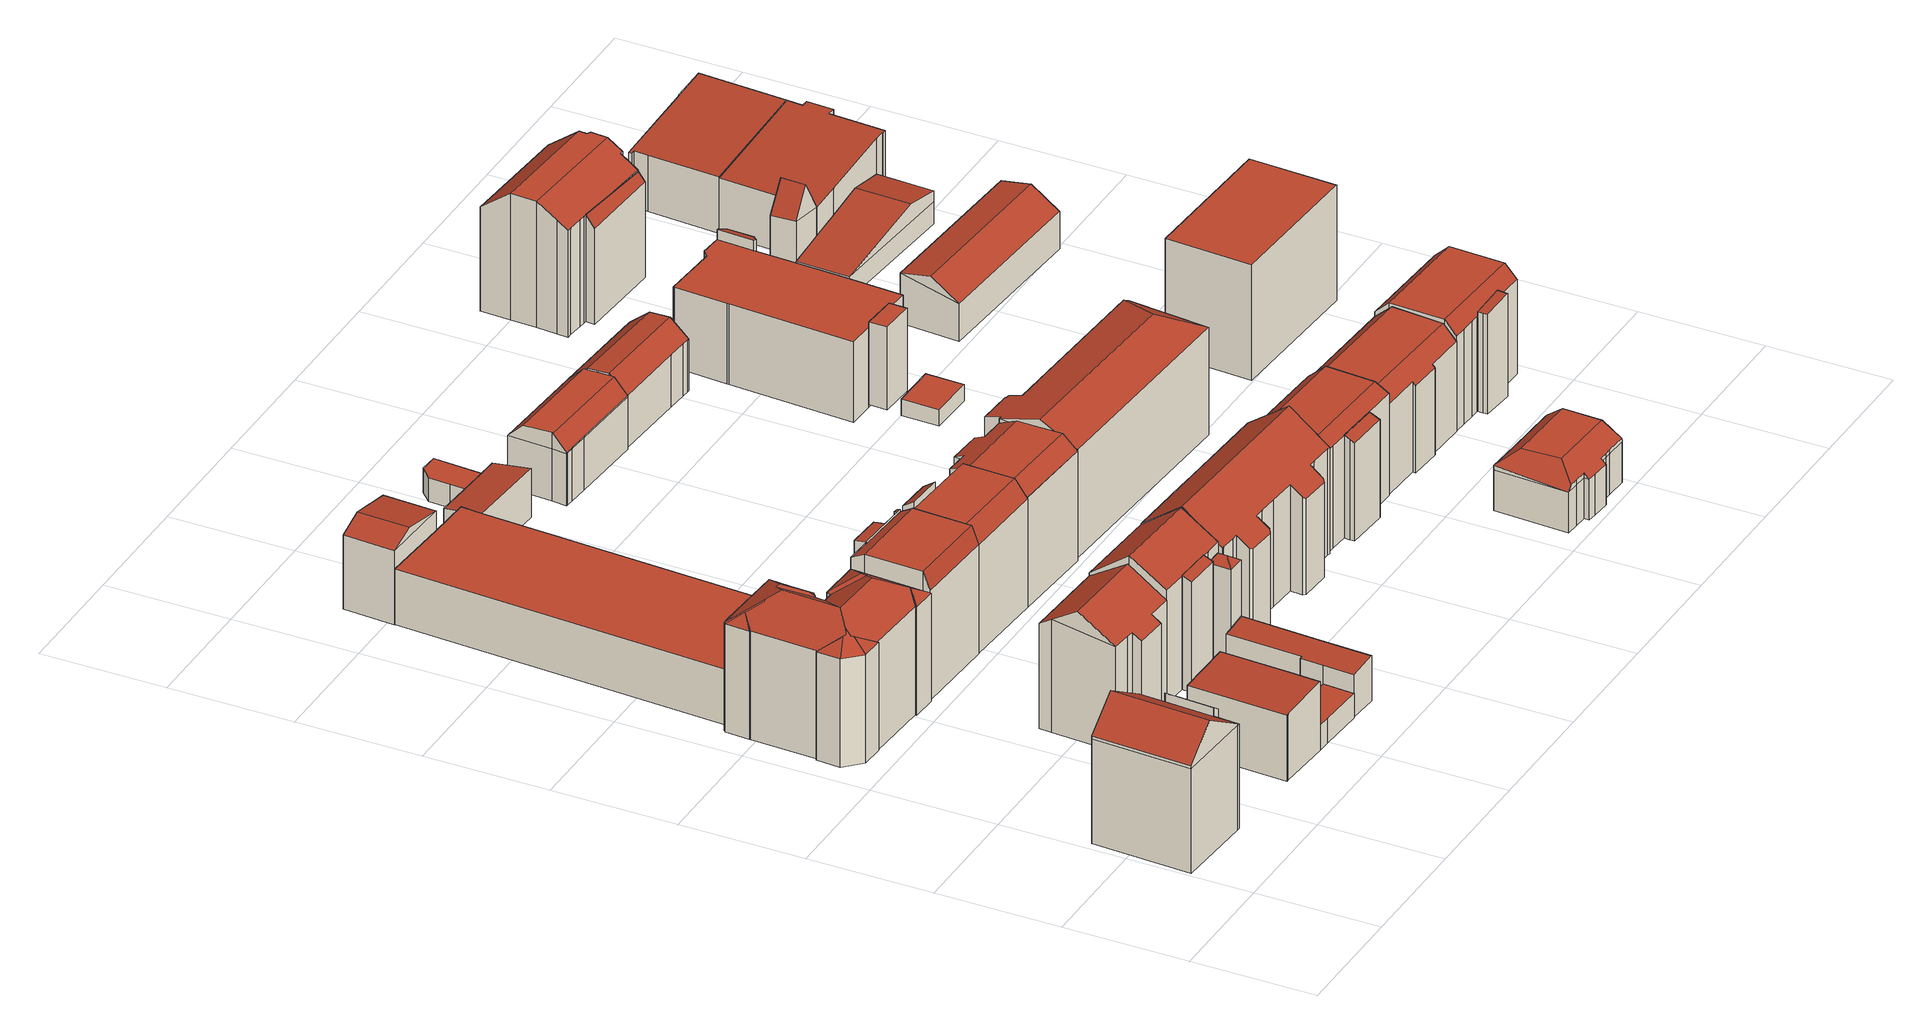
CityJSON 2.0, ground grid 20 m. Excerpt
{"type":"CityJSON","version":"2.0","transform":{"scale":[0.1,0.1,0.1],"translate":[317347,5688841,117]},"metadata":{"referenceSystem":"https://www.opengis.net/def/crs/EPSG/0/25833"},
"CityObjects":{
"building1":{"type":"Building","attributes":{"Gemeindeschluessel":14713000,"Geometrietyp2DReferenz":"3000","function":"31001_9998","roofType":"9999"},"children":["building1-1","building1-2"]},
"building1-1":{"type":"BuildingPart","attributes":{"Dachtyp_tdc":"tdcPolyFlatRoof","Dachneigung":35.63,"QualitaetDacherkennung":75,"Geometrietyp2DReferenz":"3000","roofType":"2100","measuredHeight":18.65},"parents":["building1"],"geometry":[{"type":"MultiSurface","lod":"2","boundaries":[[[0,1,2,3]],[[1,4,5,6,2]],[[7,8,9,10,11]],[[8,12,13,9]],[[12,0,3,13]],[[12,8,7,4,1,0]],[[3,2,6,10,9,13]],[[11,5,4,7]],[[11,10,6,5]]],"semantics":{"surfaces":[{"type":"WallSurface"},{"type":"RoofSurface"},{"type":"GroundSurface"},{"type":"ClosureSurface"}],"values":[0,0,0,0,0,1,2,0,3]}}]},
"building1-2":{"type":"BuildingPart","attributes":{"Dachtyp_tdc":"tdcGableRoof","Dachneigung":32.06,"QualitaetDacherkennung":74,"Geometrietyp2DReferenz":"3000","roofType":"3100","measuredHeight":22.39},"parents":["building1"],"geometry":[{"type":"MultiSurface","lod":"2","boundaries":[[[14,15,16,17]],[[15,18,19,16]],[[18,11,10,19]],[[5,20,21,6]],[[20,22,23,21]],[[22,24,25,23]],[[24,26,27,25]],[[26,14,17,27]],[[28,29,30,31]],[[11,18,15,30,29,32,22,33,5]],[[5,33,20]],[[20,33,22]],[[22,32,24]],[[24,32,29,28,26]],[[14,31,30,15]],[[26,28,31,14]],[[17,16,19,10,6,21,23,25,27]],[[6,10,11,5]]],"semantics":{"surfaces":[{"type":"WallSurface"},{"type":"RoofSurface"},{"type":"GroundSurface"},{"type":"ClosureSurface"}],"values":[0,0,0,0,0,0,0,0,1,1,0,0,0,0,0,0,2,3]}}]},
"building2":{"type":"Building","attributes":{"Dachtyp_tdc":"tdcFreeFormRoof","Gemeindeschluessel":14713000,"Dachneigung":33.51,"QualitaetDacherkennung":33,"Geometrietyp2DReferenz":"3000","function":"31001_9998","roofType":"5000","measuredHeight":21.92},"geometry":[{"type":"MultiSurface","lod":"2","boundaries":[[[34,35,36,37]],[[35,38,39,36]],[[38,40,41,39]],[[40,42,43,41]],[[42,44,45,43]],[[44,46,47,45]],[[46,48,49,47]],[[48,50,51,49]],[[50,52,53,51]],[[52,54,55,53]],[[54,56,57,55]],[[56,58,59,57]],[[58,60,61,59]],[[60,62,63,61]],[[62,64,65,63]],[[64,66,67,65]],[[66,68,69,67]],[[68,70,71,69]],[[70,72,73,71]],[[72,74,75,73]],[[74,76,77,75]],[[76,78,79,77]],[[78,80,81,79]],[[80,82,83,81]],[[82,84,85,83]],[[84,34,37,85]],[[86,87,84,82]],[[86,82,80]],[[88,87,86,80,78]],[[89,90,88,78,76]],[[91,92,93,89,76,74]],[[94,95,91,74,72]],[[94,72,70]],[[68,94,70]],[[66,94,68]],[[94,66,95]],[[96,97,92,91,95,66,64]],[[96,64,62]],[[98,97,96,62,60]],[[99,100,98,60,58]],[[99,58,56]],[[100,99,56,54]],[[101,102,93,92,97,98,100,54,52]],[[103,101,52,50]],[[103,50,48]],[[104,105,102,101,103,48,46]],[[104,46,44]],[[105,104,44,42]],[[106,90,89,93,102,105,42,40]],[[107,106,40,38]],[[108,107,38,35]],[[108,35,34]],[[87,88,90,106,107,108,34,84]],[[37,36,39,41,43,45,47,49,51,53,55,57,59,61,63,65,67,69,71,73,75,77,79,81,83,85]]],"semantics":{"surfaces":[{"type":"WallSurface"},{"type":"RoofSurface"},{"type":"GroundSurface"}],"values":[0,0,0,0,0,0,0,0,0,0,0,0,0,0,0,0,0,0,0,0,0,0,0,0,0,0,1,1,1,1,1,1,1,1,1,1,1,1,1,1,1,1,1,1,1,1,1,1,1,1,1,1,1,2]}}]},
"building3":{"type":"Building","attributes":{"Dachtyp_tdc":"tdcPolyFlatRoof","Gemeindeschluessel":14713000,"Dachneigung":3.46,"QualitaetDacherkennung":78,"Geometrietyp2DReferenz":"3000","function":"31001_9998","roofType":"2100","measuredHeight":11.41},"geometry":[{"type":"MultiSurface","lod":"2","boundaries":[[[109,110,111,112]],[[110,113,114,111]],[[113,115,116,114]],[[115,117,118,116]],[[117,119,120,118]],[[119,109,112,120]],[[119,117,115,113,110,109]],[[112,111,114,116,118,120]]],"semantics":{"surfaces":[{"type":"WallSurface"},{"type":"RoofSurface"},{"type":"GroundSurface"}],"values":[0,0,0,0,0,0,1,2]}}]},
"building4":{"type":"Building","attributes":{"Dachtyp_tdc":"tdcFreeFormRoof","Gemeindeschluessel":14713000,"Dachneigung":33.58,"QualitaetDacherkennung":82,"Geometrietyp2DReferenz":"3000","function":"31001_9998","roofType":"5000","measuredHeight":21.35},"geometry":[{"type":"MultiSurface","lod":"2","boundaries":[[[121,122,123,124]],[[122,125,126,123]],[[125,127,128,126]],[[127,129,130,128]],[[129,131,132,130]],[[131,133,134,132]],[[133,135,136,134]],[[135,137,138,136]],[[137,139,140,138]],[[139,121,124,140]],[[121,139,137,135,133,141,142,125,122]],[[141,131,129,127,142]],[[127,125,142]],[[133,131,141]],[[124,123,126,128,130,132,134,136,138,140]]],"semantics":{"surfaces":[{"type":"WallSurface"},{"type":"RoofSurface"},{"type":"GroundSurface"}],"values":[0,0,0,0,0,0,0,0,0,0,1,1,0,0,2]}}]},
"building5":{"type":"Building","attributes":{"Dachtyp_tdc":"tdcPolyFlatRoof","Gemeindeschluessel":14713000,"Dachneigung":0,"QualitaetDacherkennung":53,"Geometrietyp2DReferenz":"3000","function":"31001_9998","roofType":"1000","measuredHeight":4.09},"geometry":[{"type":"MultiSurface","lod":"2","boundaries":[[[143,144,120,112]],[[144,145,146,120]],[[145,147,148,146]],[[147,149,150,148]],[[149,143,112,150]],[[149,147,145,144,143]],[[112,120,146,148,150]]],"semantics":{"surfaces":[{"type":"WallSurface"},{"type":"RoofSurface"},{"type":"GroundSurface"}],"values":[0,0,0,0,0,1,2]}}]},
"building6":{"type":"Building","attributes":{"Dachtyp_tdc":"tdcPolyFlatRoof","Gemeindeschluessel":14713000,"Dachneigung":0,"QualitaetDacherkennung":65,"Geometrietyp2DReferenz":"3000","function":"31001_2000","roofType":"1000","measuredHeight":4.06},"geometry":[{"type":"MultiSurface","lod":"2","boundaries":[[[151,152,153,154]],[[152,155,156,153]],[[155,157,158,156]],[[157,159,160,158]],[[159,161,162,160]],[[161,163,164,162]],[[163,165,166,164]],[[165,167,168,166]],[[167,169,170,168]],[[169,171,172,170]],[[171,173,174,172]],[[173,151,154,174]],[[173,171,169,167,165,163,161,159,157,155,152,151]],[[154,153,156,158,160,162,164,166,168,170,172,174]]],"semantics":{"surfaces":[{"type":"WallSurface"},{"type":"RoofSurface"},{"type":"GroundSurface"}],"values":[0,0,0,0,0,0,0,0,0,0,0,0,1,2]}}]},
"building7":{"type":"Building","attributes":{"Dachtyp_tdc":"tdcPolyFlatRoof","Gemeindeschluessel":14713000,"Dachneigung":0,"QualitaetDacherkennung":40,"Geometrietyp2DReferenz":"3000","function":"31001_2000","roofType":"1000","measuredHeight":9.27},"geometry":[{"type":"MultiSurface","lod":"2","boundaries":[[[175,176,177,178]],[[176,179,180,177]],[[179,181,182,180]],[[181,183,184,182]],[[183,185,186,184]],[[185,187,188,186]],[[187,189,190,188]],[[189,191,192,190]],[[191,193,194,192]],[[193,175,178,194]],[[193,191,189,187,185,183,181,179,176,175]],[[178,177,180,182,184,186,188,190,192,194]]],"semantics":{"surfaces":[{"type":"WallSurface"},{"type":"RoofSurface"},{"type":"GroundSurface"}],"values":[0,0,0,0,0,0,0,0,0,0,1,2]}}]},
"building8":{"type":"Building","attributes":{"Gemeindeschluessel":14713000,"Geometrietyp2DReferenz":"3000","function":"31001_9998","roofType":"9999"},"children":["building8-1","building8-2"]},
"building8-1":{"type":"BuildingPart","attributes":{"Dachtyp_tdc":"tdcPolyFlatRoof","Dachneigung":8.92,"QualitaetDacherkennung":65,"Geometrietyp2DReferenz":"3000","roofType":"2100","measuredHeight":20.01},"parents":["building8"],"geometry":[{"type":"MultiSurface","lod":"2","boundaries":[[[195,196,197,198]],[[196,199,200,197]],[[199,201,202,200]],[[201,203,204,202]],[[203,205,206,204]],[[205,207,208,206]],[[207,209,210,211,208]],[[212,195,198,213,214]],[[212,209,207,205,203,201,199,196,195]],[[198,197,200,202,204,206,208,211,213]],[[212,214,210,209]],[[214,213,211,210]]],"semantics":{"surfaces":[{"type":"WallSurface"},{"type":"RoofSurface"},{"type":"GroundSurface"},{"type":"ClosureSurface"}],"values":[0,0,0,0,0,0,0,0,1,2,0,3]}}]},
"building8-2":{"type":"BuildingPart","attributes":{"Dachtyp_tdc":"tdcCutGableRoof","Dachneigung":0.389,"QualitaetDacherkennung":74,"Geometrietyp2DReferenz":"3000","roofType":"9999","measuredHeight":21.01},"parents":["building8"],"geometry":[{"type":"MultiSurface","lod":"2","boundaries":[[[215,216,198,217]],[[216,214,213,198]],[[210,218,219,211]],[[218,220,221,219]],[[220,222,223,221]],[[222,224,225,223]],[[224,226,227,225]],[[226,228,229,227]],[[228,215,217,229]],[[218,210,214,216,215,228]],[[226,224,222,220]],[[228,226,220,218]],[[217,198,213,211,219,221,223,225,227,229]],[[210,211,213,214]]],"semantics":{"surfaces":[{"type":"WallSurface"},{"type":"RoofSurface"},{"type":"GroundSurface"},{"type":"ClosureSurface"}],"values":[0,0,0,0,0,0,0,0,0,1,1,1,2,3]}}]},
"building9":{"type":"Building","attributes":{"Dachtyp_tdc":"tdcPolyFlatRoof","Gemeindeschluessel":14713000,"Dachneigung":6.92,"QualitaetDacherkennung":93,"Geometrietyp2DReferenz":"3000","function":"31001_9998","roofType":"2100","measuredHeight":7.52},"geometry":[{"type":"MultiSurface","lod":"2","boundaries":[[[230,231,232,233]],[[231,234,235,232]],[[234,236,237,235]],[[236,238,239,237]],[[238,240,241,239]],[[240,242,243,241]],[[242,244,245,243]],[[244,246,247,245]],[[246,230,233,247]],[[246,244,242,240,238,236,234,231,230]],[[233,232,235,237,239,241,243,245,247]]],"semantics":{"surfaces":[{"type":"WallSurface"},{"type":"RoofSurface"},{"type":"GroundSurface"}],"values":[0,0,0,0,0,0,0,0,0,1,2]}}]},
"building10":{"type":"Building","attributes":{"Dachtyp_tdc":"tdcFreeFormRoof","Gemeindeschluessel":14713000,"Dachneigung":10.14,"QualitaetDacherkennung":23,"Geometrietyp2DReferenz":"3000","function":"31001_9998","roofType":"5000","measuredHeight":13.85},"geometry":[{"type":"MultiSurface","lod":"2","boundaries":[[[248,249,250,251]],[[249,252,253,250]],[[252,254,255,253]],[[254,248,251,255]],[[256,257,252,249]],[[248,254,257,256]],[[254,252,257]],[[249,248,256]],[[251,250,253,255]]],"semantics":{"surfaces":[{"type":"WallSurface"},{"type":"RoofSurface"},{"type":"GroundSurface"}],"values":[0,0,0,0,1,1,0,0,2]}}]},
"building11":{"type":"Building","attributes":{"Gemeindeschluessel":14713000,"Geometrietyp2DReferenz":"3000","function":"31001_9998","roofType":"9999"},"children":["building11-1","building11-2"]},
"building11-1":{"type":"BuildingPart","attributes":{"Dachtyp_tdc":"tdcPolyFlatRoof","Dachneigung":25.32,"QualitaetDacherkennung":75,"Geometrietyp2DReferenz":"3000","roofType":"2100","measuredHeight":18.93},"parents":["building11"],"geometry":[{"type":"MultiSurface","lod":"2","boundaries":[[[258,259,260,261]],[[259,262,263,260]],[[262,264,265,263]],[[264,266,265]],[[267,258,261,268,269]],[[267,264,262,259,258]],[[261,260,263,265,268]],[[269,266,264,267]],[[269,268,265,266]]],"semantics":{"surfaces":[{"type":"WallSurface"},{"type":"RoofSurface"},{"type":"GroundSurface"},{"type":"ClosureSurface"}],"values":[0,0,0,0,0,1,2,0,3]}}]},
"building11-2":{"type":"BuildingPart","attributes":{"Dachtyp_tdc":"tdcGableRoof","Dachneigung":36.86,"QualitaetDacherkennung":62,"Geometrietyp2DReferenz":"3000","roofType":"3100","measuredHeight":22.59},"parents":["building11"],"geometry":[{"type":"MultiSurface","lod":"2","boundaries":[[[266,270,271,265]],[[270,272,273,271]],[[272,274,275,273]],[[274,276,277,275]],[[276,278,279,277]],[[278,280,281,279]],[[280,282,283,281]],[[282,269,268,283]],[[278,276,274,272]],[[272,270,266,269,282,280,278]],[[268,265,271,273,275,277,279,281,283]],[[265,268,269,266]]],"semantics":{"surfaces":[{"type":"WallSurface"},{"type":"RoofSurface"},{"type":"GroundSurface"},{"type":"ClosureSurface"}],"values":[0,0,0,0,0,0,0,0,1,1,2,3]}}]},
"building12":{"type":"Building","attributes":{"Dachtyp_tdc":"tdcFreeFormRoof","Gemeindeschluessel":14713000,"Dachneigung":37.56,"QualitaetDacherkennung":7,"Geometrietyp2DReferenz":"3000","function":"31001_9998","roofType":"5000","measuredHeight":17.77},"geometry":[{"type":"MultiSurface","lod":"2","boundaries":[[[284,285,286,287]],[[285,288,289,286]],[[288,290,291,289]],[[290,292,293,291]],[[292,284,287,293]],[[294,292,290]],[[295,294,290,288]],[[295,288,285]],[[294,284,292]],[[294,285,284]],[[285,294,295]],[[287,286,289,291,293]]],"semantics":{"surfaces":[{"type":"WallSurface"},{"type":"RoofSurface"},{"type":"GroundSurface"}],"values":[0,0,0,0,0,1,1,1,1,1,1,2]}}]},
"building13":{"type":"Building","attributes":{"Gemeindeschluessel":14713000,"Geometrietyp2DReferenz":"3000","function":"31001_9998","roofType":"9999"},"children":["building13-1","building13-2"]},
"building13-1":{"type":"BuildingPart","attributes":{"Dachtyp_tdc":"tdcCutGableRoof","Dachneigung":1.34,"QualitaetDacherkennung":84,"Geometrietyp2DReferenz":"3000","roofType":"9999","measuredHeight":20.72},"parents":["building13"],"geometry":[{"type":"MultiSurface","lod":"2","boundaries":[[[296,297,298,299]],[[300,301,302,303]],[[301,304,305,302]],[[304,306,307,305]],[[306,308,309,307]],[[308,310,311,309]],[[310,312,313,311]],[[312,314,315,313]],[[314,296,299,315]],[[304,301,300,297,296,314]],[[312,310,308,306]],[[314,312,306,304]],[[299,298,303,302,305,307,309,311,313,315]],[[303,298,297,300]]],"semantics":{"surfaces":[{"type":"WallSurface"},{"type":"RoofSurface"},{"type":"GroundSurface"},{"type":"ClosureSurface"}],"values":[0,0,0,0,0,0,0,0,0,1,1,1,2,3]}}]},
"building13-2":{"type":"BuildingPart","attributes":{"Dachtyp_tdc":"tdcPolyFlatRoof","Dachneigung":33.62,"QualitaetDacherkennung":46,"Geometrietyp2DReferenz":"3000","roofType":"2100","measuredHeight":19.02},"parents":["building13"],"geometry":[{"type":"MultiSurface","lod":"2","boundaries":[[[316,298,297]],[[316,317,318,298]],[[317,319,320,318]],[[319,321,303,320]],[[321,300,303]],[[321,319,317,316]],[[298,318,320,303]],[[297,300,321,316]],[[297,298,303,300]]],"semantics":{"surfaces":[{"type":"WallSurface"},{"type":"RoofSurface"},{"type":"GroundSurface"},{"type":"ClosureSurface"}],"values":[0,0,0,0,0,1,2,0,3]}}]},
"building14":{"type":"Building","attributes":{"Dachtyp_tdc":"tdcPolyFlatRoof","Gemeindeschluessel":14713000,"Dachneigung":8.75,"QualitaetDacherkennung":83,"Geometrietyp2DReferenz":"3000","function":"31001_9998","roofType":"2100","measuredHeight":8.05},"geometry":[{"type":"MultiSurface","lod":"2","boundaries":[[[322,323,324,325]],[[323,326,327,324]],[[326,328,329,327]],[[328,330,331,329]],[[330,332,333,331]],[[332,322,325,333]],[[332,330,328,326,323,322]],[[325,324,327,329,331,333]]],"semantics":{"surfaces":[{"type":"WallSurface"},{"type":"RoofSurface"},{"type":"GroundSurface"}],"values":[0,0,0,0,0,0,1,2]}}]},
"building15":{"type":"Building","attributes":{"Dachtyp_tdc":"tdcFreeFormRoof","Gemeindeschluessel":14713000,"Dachneigung":37.3,"QualitaetDacherkennung":69,"Geometrietyp2DReferenz":"3000","function":"31001_9998","roofType":"5000","measuredHeight":22.49},"geometry":[{"type":"MultiSurface","lod":"2","boundaries":[[[334,335,336,337]],[[335,338,339,336]],[[338,340,341,339]],[[340,342,343,341]],[[342,344,345,343]],[[344,346,347,345]],[[346,348,349,347]],[[348,350,351,349]],[[350,352,353,351]],[[352,354,355,353]],[[354,356,287,355]],[[356,357,293,287]],[[357,358,359,293]],[[358,360,361,359]],[[360,362,363,361]],[[362,364,365,363]],[[364,366,367,365]],[[366,368,369,367]],[[368,370,371,369]],[[370,372,373,371]],[[372,374,375,373]],[[374,376,377,375]],[[376,378,379,377]],[[378,380,381,379]],[[380,334,337,381]],[[376,374,372,370,368,366,382,383,357,356,354,352,350,348,346,344,342,340,338,335,334,380,378]],[[382,364,362,360,358,383]],[[366,364,382]],[[358,357,383]],[[337,336,339,341,343,345,347,349,351,353,355,287,293,359,361,363,365,367,369,371,373,375,377,379,381]]],"semantics":{"surfaces":[{"type":"WallSurface"},{"type":"RoofSurface"},{"type":"GroundSurface"}],"values":[0,0,0,0,0,0,0,0,0,0,0,0,0,0,0,0,0,0,0,0,0,0,0,0,0,1,1,0,0,2]}}]},
"building16":{"type":"Building","attributes":{"Dachtyp_tdc":"tdcFreeFormRoof","Gemeindeschluessel":14713000,"Dachneigung":1.24,"QualitaetDacherkennung":69,"Geometrietyp2DReferenz":"3000","function":"31001_9998","roofType":"5000","measuredHeight":20.33},"geometry":[{"type":"MultiSurface","lod":"2","boundaries":[[[384,385,302,386]],[[385,387,388,302]],[[387,389,390,388]],[[389,391,392,390]],[[391,393,394,392]],[[393,395,396,394]],[[395,397,398,396]],[[397,399,400,398]],[[399,401,402,400]],[[401,403,309,402]],[[403,404,405,309]],[[404,384,386,405]],[[406,407,408,391,389,409,410,411]],[[412,413,414,401]],[[415,406,411,416,413,412]],[[403,414,413,416,404]],[[404,416,411,384]],[[399,415,412,401]],[[397,406,415,399]],[[401,414,403]],[[384,411,410,385]],[[385,410,409,387]],[[387,409,389]],[[391,408,393]],[[393,408,407,395]],[[395,407,406,397]],[[386,302,388,390,392,394,396,398,400,402,309,405]]],"semantics":{"surfaces":[{"type":"WallSurface"},{"type":"RoofSurface"},{"type":"GroundSurface"}],"values":[0,0,0,0,0,0,0,0,0,0,0,0,1,1,1,0,0,0,0,0,0,0,0,0,0,0,2]}}]},
"building17":{"type":"Building","attributes":{"Dachtyp_tdc":"tdcPolyFlatRoof","Gemeindeschluessel":14713000,"Dachneigung":3.31,"QualitaetDacherkennung":87,"Geometrietyp2DReferenz":"3000","function":"31001_9998","roofType":"2100","measuredHeight":4.11},"geometry":[{"type":"MultiSurface","lod":"2","boundaries":[[[417,418,419,420]],[[418,421,422,419]],[[421,423,424,422]],[[423,425,426,424]],[[425,427,428,426]],[[427,429,430,428]],[[429,417,420,430]],[[429,427,425,423,421,418,417]],[[420,419,422,424,426,428,430]]],"semantics":{"surfaces":[{"type":"WallSurface"},{"type":"RoofSurface"},{"type":"GroundSurface"}],"values":[0,0,0,0,0,0,0,1,2]}}]},
"building18":{"type":"Building","attributes":{"Dachtyp_tdc":"tdcFreeFormRoof","Gemeindeschluessel":14713000,"Dachneigung":2.23,"QualitaetDacherkennung":88,"Geometrietyp2DReferenz":"3000","function":"31001_9998","roofType":"5000","measuredHeight":11.28},"geometry":[{"type":"MultiSurface","lod":"2","boundaries":[[[431,432,433,434]],[[432,435,436,433]],[[435,437,438,436]],[[437,439,440,438]],[[439,441,442,440]],[[441,443,444,442]],[[443,445,446,444]],[[445,447,448,446]],[[447,449,450,448]],[[449,431,434,450]],[[447,445,451,452]],[[453,454,455,456,457,458,459]],[[460,452,451,461,456,455]],[[441,457,456,461,443]],[[443,461,451,445]],[[449,460,455,431]],[[447,452,460,449]],[[435,453,459,437]],[[437,459,458,439]],[[439,458,457,441]],[[431,455,454,432]],[[432,454,453,435]],[[434,433,436,438,440,442,444,446,448,450]]],"semantics":{"surfaces":[{"type":"WallSurface"},{"type":"RoofSurface"},{"type":"GroundSurface"}],"values":[0,0,0,0,0,0,0,0,0,0,1,1,1,0,0,0,0,0,0,0,0,0,2]}}]},
"building19":{"type":"Building","attributes":{"Gemeindeschluessel":14713000,"Geometrietyp2DReferenz":"3000","function":"31001_9998","roofType":"9999"},"children":["building19-1","building19-2"]},
"building19-1":{"type":"BuildingPart","attributes":{"Dachtyp_tdc":"tdcCutGableRoof","Dachneigung":0.921,"QualitaetDacherkennung":65,"Geometrietyp2DReferenz":"3000","roofType":"9999","measuredHeight":18.24},"parents":["building19"],"geometry":[{"type":"MultiSurface","lod":"2","boundaries":[[[462,463,464,465]],[[463,466,467,464]],[[466,468,469,467]],[[468,470,471,469]],[[470,472,473,471]],[[474,475,476,477]],[[475,478,479,476]],[[478,480,481,479]],[[480,482,483,481]],[[482,462,465,483]],[[466,463,462,482]],[[480,478,475,474,472,470,468]],[[482,480,468,466]],[[465,464,467,469,471,473,477,476,479,481,483]],[[477,473,472,474]]],"semantics":{"surfaces":[{"type":"WallSurface"},{"type":"RoofSurface"},{"type":"GroundSurface"},{"type":"ClosureSurface"}],"values":[0,0,0,0,0,0,0,0,0,0,1,1,1,2,3]}}]},
"building19-2":{"type":"BuildingPart","attributes":{"Dachtyp_tdc":"tdcPolyFlatRoof","Dachneigung":23.67,"QualitaetDacherkennung":30,"Geometrietyp2DReferenz":"3000","roofType":"2100","measuredHeight":17},"parents":["building19"],"geometry":[{"type":"MultiSurface","lod":"2","boundaries":[[[484,485,473,472]],[[484,486,487,485]],[[486,488,489,487]],[[488,490,477,489]],[[490,474,477]],[[488,486,484,472,491,490]],[[473,485,487,489,477]],[[491,472,474,490]],[[472,473,477,474]]],"semantics":{"surfaces":[{"type":"WallSurface"},{"type":"RoofSurface"},{"type":"GroundSurface"},{"type":"ClosureSurface"}],"values":[0,0,0,0,0,1,2,0,3]}}]},
"building20":{"type":"Building","attributes":{"Dachtyp_tdc":"tdcFreeFormRoof","Gemeindeschluessel":14713000,"Dachneigung":16.56,"QualitaetDacherkennung":63,"Geometrietyp2DReferenz":"3000","function":"31001_9998","roofType":"5000","measuredHeight":21.05},"geometry":[{"type":"MultiSurface","lod":"2","boundaries":[[[492,493,494,495]],[[493,496,497,494]],[[496,498,499,497]],[[498,500,501,499]],[[500,502,503,501]],[[502,504,505,503]],[[504,506,507,505]],[[506,508,509,507]],[[508,510,511,509]],[[510,492,495,511]],[[510,508,512,513]],[[513,512,506,504,502,500,498,496,493,514]],[[510,513,514,492]],[[493,492,514]],[[508,506,512]],[[495,494,497,499,501,503,505,507,509,511]]],"semantics":{"surfaces":[{"type":"WallSurface"},{"type":"RoofSurface"},{"type":"GroundSurface"}],"values":[0,0,0,0,0,0,0,0,0,0,1,1,1,0,0,2]}}]},
"building21":{"type":"Building","attributes":{"Dachtyp_tdc":"tdcCutGableRoof","Gemeindeschluessel":14713000,"Dachneigung":40.12,"QualitaetDacherkennung":88,"Geometrietyp2DReferenz":"3000","function":"31001_9998","roofType":"9999","measuredHeight":11.37},"geometry":[{"type":"MultiSurface","lod":"2","boundaries":[[[447,515,516,517]],[[515,518,519,516]],[[518,520,521,519]],[[520,522,523,521]],[[522,524,525,523]],[[524,526,527,525]],[[526,528,529,527]],[[528,454,530,529]],[[454,531,532,530]],[[531,533,534,532]],[[533,447,517,534]],[[518,515,447,533]],[[531,454,528,526,524,522,520]],[[533,531,520,518]],[[517,516,519,521,523,525,527,529,530,532,534]]],"semantics":{"surfaces":[{"type":"WallSurface"},{"type":"RoofSurface"},{"type":"GroundSurface"}],"values":[0,0,0,0,0,0,0,0,0,0,0,1,1,1,2]}}]},
"building22":{"type":"Building","attributes":{"Dachtyp_tdc":"tdcFreeFormRoof","Gemeindeschluessel":14713000,"Dachneigung":0.18,"QualitaetDacherkennung":59,"Geometrietyp2DReferenz":"3000","function":"31001_9998","roofType":"5000","measuredHeight":9.87},"geometry":[{"type":"MultiSurface","lod":"2","boundaries":[[[535,536,537,538]],[[536,539,540,537]],[[539,541,542,540]],[[541,543,544,542]],[[543,545,546,544]],[[545,547,548,546]],[[547,549,550,548]],[[549,551,552,550]],[[551,553,554,552]],[[553,555,556,554]],[[555,557,558,556]],[[557,559,560,558]],[[559,561,562,560]],[[561,563,564,562]],[[563,565,566,564]],[[565,567,568,566]],[[567,535,538,568]],[[569,570,571,572,573,574,575,576]],[[577,578,570,569,579,580]],[[561,581,582,583,580,579,584,585,586,587,565,563]],[[536,585,584,576,575]],[[584,579,569,576]],[[536,575,539]],[[539,575,574,541]],[[535,586,585,536]],[[565,587,567]],[[567,587,586,535]],[[553,577,580,583,555]],[[555,583,582,557]],[[557,582,581,559]],[[559,581,561]],[[551,578,577,553]],[[541,574,573,543]],[[543,573,572,545]],[[545,572,571,547]],[[547,571,570,549]],[[549,570,578,551]],[[538,537,540,542,544,546,548,550,552,554,556,558,560,562,564,566,568]]],"semantics":{"surfaces":[{"type":"WallSurface"},{"type":"RoofSurface"},{"type":"GroundSurface"}],"values":[0,0,0,0,0,0,0,0,0,0,0,0,0,0,0,0,0,1,1,1,1,1,0,0,0,0,0,0,0,0,0,0,0,0,0,0,0,2]}}]},
"building23":{"type":"Building","attributes":{"Dachtyp_tdc":"tdcPolyFlatRoof","Gemeindeschluessel":14713000,"Dachneigung":0,"QualitaetDacherkennung":93,"Geometrietyp2DReferenz":"3000","function":"31001_9998","roofType":"1000","measuredHeight":2.75},"geometry":[{"type":"MultiSurface","lod":"2","boundaries":[[[588,589,590,591]],[[589,592,593,590]],[[592,594,595,593]],[[594,588,591,595]],[[594,592,589,588]],[[591,590,593,595]]],"semantics":{"surfaces":[{"type":"WallSurface"},{"type":"RoofSurface"},{"type":"GroundSurface"}],"values":[0,0,0,0,1,2]}}]},
"building24":{"type":"Building","attributes":{"Dachtyp_tdc":"tdcCutGableRoof","Gemeindeschluessel":14713000,"Dachneigung":1.37,"QualitaetDacherkennung":71,"Geometrietyp2DReferenz":"3000","function":"31001_9998","roofType":"9999","measuredHeight":17.39},"geometry":[{"type":"MultiSurface","lod":"2","boundaries":[[[596,597,598,599]],[[597,600,601,598]],[[600,602,603,601]],[[602,604,605,603]],[[604,606,607,605]],[[606,608,609,607]],[[608,610,611,609]],[[610,612,613,611]],[[612,614,615,613]],[[614,616,617,615]],[[616,618,619,617]],[[618,596,599,619]],[[600,597,596,618]],[[616,614,612,610,608,606,604,602]],[[618,616,602,600]],[[599,598,601,603,605,607,609,611,613,615,617,619]]],"semantics":{"surfaces":[{"type":"WallSurface"},{"type":"RoofSurface"},{"type":"GroundSurface"}],"values":[0,0,0,0,0,0,0,0,0,0,0,0,1,1,1,2]}}]},
"building25":{"type":"Building","attributes":{"Dachtyp_tdc":"tdcPolyFlatRoof","Gemeindeschluessel":14713000,"Dachneigung":0,"QualitaetDacherkennung":87,"Geometrietyp2DReferenz":"3000","function":"31001_9998","roofType":"1000","measuredHeight":13.74},"geometry":[{"type":"MultiSurface","lod":"2","boundaries":[[[620,621,622,623]],[[621,624,625,622]],[[624,626,627,625]],[[626,620,623,627]],[[626,624,621,620]],[[623,622,625,627]]],"semantics":{"surfaces":[{"type":"WallSurface"},{"type":"RoofSurface"},{"type":"GroundSurface"}],"values":[0,0,0,0,1,2]}}]},
"building26":{"type":"Building","attributes":{"Gemeindeschluessel":14713000,"Geometrietyp2DReferenz":"3000","function":"31001_9998","roofType":"9999"},"children":["building26-1","building26-2"]},
"building26-1":{"type":"BuildingPart","attributes":{"Dachtyp_tdc":"tdcPolyFlatRoof","Dachneigung":13.59,"QualitaetDacherkennung":91,"Geometrietyp2DReferenz":"3000","roofType":"2100","measuredHeight":14.89},"parents":["building26"],"geometry":[{"type":"MultiSurface","lod":"2","boundaries":[[[628,629,630,631,632]],[[629,633,634,630]],[[633,635,636,634]],[[635,637,638,636]],[[637,639,640,641,638]],[[639,637,635,633,629,628]],[[631,630,634,636,638,641]],[[632,640,639,628]],[[632,631,641,640]]],"semantics":{"surfaces":[{"type":"WallSurface"},{"type":"RoofSurface"},{"type":"GroundSurface"},{"type":"ClosureSurface"}],"values":[0,0,0,0,0,1,2,0,3]}}]},
"building26-2":{"type":"BuildingPart","attributes":{"Dachtyp_tdc":"tdcPolyFlatRoof","Dachneigung":0,"QualitaetDacherkennung":47,"Geometrietyp2DReferenz":"3000","roofType":"1000","measuredHeight":13.27},"parents":["building26"],"geometry":[{"type":"MultiSurface","lod":"2","boundaries":[[[640,642,643,641]],[[642,644,645,643]],[[644,646,647,645]],[[646,648,649,647]],[[648,650,651,649]],[[650,652,653,651]],[[652,654,655,653]],[[654,656,657,655]],[[656,658,659,657]],[[658,660,661,659]],[[660,662,663,661]],[[662,664,665,663]],[[664,632,631,665]],[[632,664,662,660,658,656,654,652,650,648,646,644,642,640]],[[641,643,645,647,649,651,653,655,657,659,661,663,665,631]],[[641,631,632,640]]],"semantics":{"surfaces":[{"type":"WallSurface"},{"type":"RoofSurface"},{"type":"GroundSurface"},{"type":"ClosureSurface"}],"values":[0,0,0,0,0,0,0,0,0,0,0,0,0,1,2,3]}}]},
"building27":{"type":"Building","attributes":{"Gemeindeschluessel":14713000,"Geometrietyp2DReferenz":"3000","function":"31001_9998","roofType":"9999"},"children":["building27-1","building27-2"]},
"building27-1":{"type":"BuildingPart","attributes":{"Dachtyp_tdc":"tdcPolyFlatRoof","Dachneigung":5.62,"QualitaetDacherkennung":27,"Geometrietyp2DReferenz":"3000","roofType":"2100","measuredHeight":16.97},"parents":["building27"],"geometry":[{"type":"MultiSurface","lod":"2","boundaries":[[[666,667,668,669,670]],[[667,671,672,668]],[[671,673,674,672]],[[673,675,676,677,674]],[[675,673,671,667,666]],[[669,668,672,674,677]],[[670,676,675,666]],[[670,669,677,676]]],"semantics":{"surfaces":[{"type":"WallSurface"},{"type":"RoofSurface"},{"type":"GroundSurface"},{"type":"ClosureSurface"}],"values":[0,0,0,0,1,2,0,3]}}]},
"building27-2":{"type":"BuildingPart","attributes":{"Dachtyp_tdc":"tdcCutGableRoof","Dachneigung":0.179,"QualitaetDacherkennung":70,"Geometrietyp2DReferenz":"3000","roofType":"9999","measuredHeight":17.76},"parents":["building27"],"geometry":[{"type":"MultiSurface","lod":"2","boundaries":[[[678,679,680,681]],[[679,682,683,680]],[[682,684,685,683]],[[684,686,687,685]],[[686,670,669,687]],[[676,688,689,677]],[[688,690,691,689]],[[690,692,693,691]],[[692,694,695,693]],[[694,696,697,695]],[[696,698,699,697]],[[698,678,681,699]],[[682,679,678,698]],[[696,694,692,690,688,676,670,686,684]],[[698,696,684,682]],[[681,680,683,685,687,669,677,689,691,693,695,697,699]],[[677,669,670,676]]],"semantics":{"surfaces":[{"type":"WallSurface"},{"type":"RoofSurface"},{"type":"GroundSurface"},{"type":"ClosureSurface"}],"values":[0,0,0,0,0,0,0,0,0,0,0,0,1,1,1,2,3]}}]},
"building28":{"type":"Building","attributes":{"Gemeindeschluessel":14713000,"Geometrietyp2DReferenz":"3000","function":"31001_9998","roofType":"9999"},"children":["building28-1","building28-2"]},
"building28-1":{"type":"BuildingPart","attributes":{"Dachtyp_tdc":"tdcCutGableRoof","Dachneigung":37.93,"QualitaetDacherkennung":44,"Geometrietyp2DReferenz":"3000","roofType":"9999","measuredHeight":20.84},"parents":["building28"],"geometry":[{"type":"MultiSurface","lod":"2","boundaries":[[[700,701,702,703]],[[701,704,705,702]],[[704,706,707,708,705]],[[709,710,711,712]],[[710,713,714,711]],[[713,715,716,714]],[[715,717,718,716]],[[717,719,720,718]],[[719,721,722,720]],[[721,723,724,722]],[[723,725,726,724]],[[725,727,728,726]],[[727,729,730,728]],[[729,731,732,730]],[[731,733,734,732]],[[733,700,703,734]],[[729,727,725,723]],[[721,719,717,715,713,710,709,735,706,704,701,700]],[[723,721,700,733,731,729]],[[703,702,705,708,712,711,714,716,718,720,722,724,726,728,730,732,734]],[[735,707,706]],[[712,708,707,735,709]]],"semantics":{"surfaces":[{"type":"WallSurface"},{"type":"RoofSurface"},{"type":"GroundSurface"},{"type":"ClosureSurface"}],"values":[0,0,0,0,0,0,0,0,0,0,0,0,0,0,0,0,1,1,1,2,0,3]}}]},
"building28-2":{"type":"BuildingPart","attributes":{"Dachtyp_tdc":"tdcPolyFlatRoof","Dachneigung":53.5,"QualitaetDacherkennung":42,"Geometrietyp2DReferenz":"3000","roofType":"2100","measuredHeight":17.68},"parents":["building28"],"geometry":[{"type":"MultiSurface","lod":"2","boundaries":[[[707,736,737,708]],[[736,738,739,737]],[[738,740,709,712,739]],[[738,736,707,735,740]],[[712,708,737,739]],[[735,709,740]],[[707,708,712,709,735]]],"semantics":{"surfaces":[{"type":"WallSurface"},{"type":"RoofSurface"},{"type":"GroundSurface"},{"type":"ClosureSurface"}],"values":[0,0,0,1,2,0,3]}}]},
"building29":{"type":"Building","attributes":{"Dachtyp_tdc":"tdcPolyFlatRoof","Gemeindeschluessel":14713000,"Dachneigung":0,"QualitaetDacherkennung":33,"Geometrietyp2DReferenz":"3000","function":"31001_9998","roofType":"1000","measuredHeight":19.13},"geometry":[{"type":"MultiSurface","lod":"2","boundaries":[[[741,742,743,744]],[[742,745,746,743]],[[745,747,748,746]],[[747,741,744,748]],[[747,745,742,741]],[[744,743,746,748]]],"semantics":{"surfaces":[{"type":"WallSurface"},{"type":"RoofSurface"},{"type":"GroundSurface"}],"values":[0,0,0,0,1,2]}}]},
"building30":{"type":"Building","attributes":{"Dachtyp_tdc":"tdcGableRoof","Gemeindeschluessel":14713000,"Dachneigung":34.14,"QualitaetDacherkennung":21,"Geometrietyp2DReferenz":"3000","function":"31001_9998","roofType":"3100","measuredHeight":9.3},"geometry":[{"type":"MultiSurface","lod":"2","boundaries":[[[749,750,751,752]],[[750,753,754,751]],[[753,755,756,754]],[[755,749,752,756]],[[753,750,757]],[[749,755,758]],[[750,749,758,757]],[[755,753,757,758]],[[752,751,754,756]]],"semantics":{"surfaces":[{"type":"WallSurface"},{"type":"RoofSurface"},{"type":"GroundSurface"}],"values":[0,0,0,0,0,0,1,1,2]}}]},
"building31":{"type":"Building","attributes":{"Gemeindeschluessel":14713000,"Geometrietyp2DReferenz":"3000","function":"31001_9998","roofType":"9999"},"children":["building31-1","building31-2"]},
"building31-1":{"type":"BuildingPart","attributes":{"Dachtyp_tdc":"tdcGableRoof","Dachneigung":10.03,"QualitaetDacherkennung":61,"Geometrietyp2DReferenz":"3000","roofType":"3100","measuredHeight":6.53},"parents":["building31"],"geometry":[{"type":"MultiSurface","lod":"2","boundaries":[[[759,760,761,762]],[[760,763,764,761]],[[763,765,766,764]],[[765,767,768,766]],[[767,769,770,768]],[[767,771,772,773,774,769]],[[775,772,771,776]],[[763,775,776,765]],[[765,776,771,767]],[[760,773,772,775,763]],[[759,774,773,760]],[[770,762,761,764,766,768]],[[762,770,769,759]],[[774,759,769]]],"semantics":{"surfaces":[{"type":"WallSurface"},{"type":"RoofSurface"},{"type":"GroundSurface"},{"type":"ClosureSurface"}],"values":[0,0,0,0,0,1,1,0,0,0,0,2,3,3]}}]},
"building31-2":{"type":"BuildingPart","attributes":{"Dachtyp_tdc":"tdcGableRoof","Dachneigung":60.95,"QualitaetDacherkennung":10,"Geometrietyp2DReferenz":"3000","roofType":"3100","measuredHeight":14.63},"parents":["building31"],"geometry":[{"type":"MultiSurface","lod":"2","boundaries":[[[777,778,779,770,769]],[[778,780,781,779]],[[780,782,774,759,762,781]],[[780,778,783]],[[777,782,784]],[[778,777,784,783]],[[782,780,783,784]],[[770,779,781,762]],[[769,774,782,777]],[[769,770,762,759]],[[769,759,774]]],"semantics":{"surfaces":[{"type":"WallSurface"},{"type":"RoofSurface"},{"type":"GroundSurface"},{"type":"ClosureSurface"}],"values":[0,0,0,0,0,1,1,2,0,3,3]}}]},
"building32":{"type":"Building","attributes":{"Gemeindeschluessel":14713000,"Dachtyp_tdc":"tdcPolyFlatRoof","Dachneigung":6.8,"QualitaetDacherkennung":89,"Geometrietyp2DReferenz":"3000","function":"31001_9998","roofType":"2100","measuredHeight":11.65},"geometry":[{"type":"MultiSurface","lod":"2","boundaries":[[[785,786,787,788]],[[786,789,790,787]],[[789,791,792,790]],[[791,793,794,792]],[[793,795,796,794]],[[795,797,798,796]],[[797,799,800,798]],[[799,801,802,800]],[[801,803,804,802]],[[803,805,806,804]],[[805,807,808,806]],[[807,809,810,808]],[[809,785,788,810]],[[809,807,805,803,801,799,797,795,793,791,789,786,785]],[[788,787,790,792,794,796,798,800,802,804,806,808,810]]],"semantics":{"surfaces":[{"type":"WallSurface"},{"type":"RoofSurface"},{"type":"GroundSurface"}],"values":[0,0,0,0,0,0,0,0,0,0,0,0,0,1,2]}}]},
"building33":{"type":"Building","attributes":{"Dachtyp_tdc":"tdcPolyFlatRoof","Gemeindeschluessel":14713000,"Dachneigung":6.61,"QualitaetDacherkennung":84,"Geometrietyp2DReferenz":"3000","function":"31001_9998","roofType":"2100","measuredHeight":11.52},"geometry":[{"type":"MultiSurface","lod":"2","boundaries":[[[785,811,810,788]],[[811,812,813,810]],[[812,814,815,813]],[[814,816,817,815]],[[816,818,819,817]],[[818,820,821,819]],[[820,822,823,821]],[[822,824,825,823]],[[824,826,827,825]],[[826,785,788,827]],[[826,824,822,820,818,816,814,812,811,785]],[[788,810,813,815,817,819,821,823,825,827]]],"semantics":{"surfaces":[{"type":"WallSurface"},{"type":"RoofSurface"},{"type":"GroundSurface"}],"values":[0,0,0,0,0,0,0,0,0,0,1,2]}}]}
},
"vertices":[
[166,138,180],[148,140,193],[148,140,8],[166,138,8],[145,135,195],[145,135,181],[145,135,8],[149,213,195],[154,207,191],[154,207,8],[149,213,8],[149,213,181],[170,207,180],[170,207,8],
[16,261,181],[151,254,181],[151,254,8],[16,261,8],[149,214,181],[149,214,8],[144,134,181],[144,134,8],[143,94,181],[143,94,8],[139,94,181],[139,94,8],[8,101,181],[8,101,8],[8,101,186],[61,99,232],[69,258,232],[16,261,186],[139,94,183],[144,134,182],
[246,629,188],[246,627,188],[246,627,9],[246,629,9],[204,629,188],[204,629,9],[204,631,188],[204,631,9],[98,637,188],[98,637,9],[98,635,188],[98,635,9],[61,637,188],[61,637,9],[35,664,188],[35,664,9],[37,702,188],[37,702,9],[40,702,188],[40,702,9],[44,809,188],[44,809,9],[43,809,188],[43,809,9],[45,849,188],[45,849,9],[47,849,188],[47,849,9],[48,852,188],[48,852,9],[58,852,188],[58,852,9],[177,846,188],[177,846,9],[176,843,188],[176,843,9],[173,774,188],[173,774,9],[167,769,188],[167,769,9],[164,769,188],[164,769,9],[163,752,188],[163,752,9],[180,751,188],[180,751,9],[181,757,188],[181,757,9],[183,759,188],[183,759,9],[252,756,188],[252,756,9],[185,755,191],[213,720,213],[212,711,213],[100,696,227],[190,691,227],[127,810,214],[104,789,228],[99,697,228],[164,778,194],[136,809,214],[57,841,195],[87,807,217],[84,807,215],[64,828,202],[65,828,202],[68,672,208],[75,675,212],[63,674,206],[72,661,205],[70,665,206],[226,651,202],[226,649,202],[244,629,190],
[372,82,125],[283,87,120],[283,87,11],[372,82,11],[279,87,120],[279,87,11],[287,247,120],[287,247,11],[380,242,125],[380,242,11],[375,132,125],[375,132,11],
[286,333,183],[274,334,184],[274,334,11],[286,333,11],[241,336,184],[241,336,11],[246,439,198],[246,439,11],[247,459,185],[247,459,11],[390,452,185],[390,452,11],[384,328,183],[384,328,11],[342,330,183],[342,330,11],[341,315,173],[341,315,11],[286,318,173],[286,318,11],[387,390,224],[244,397,224],
[372,82,52],[375,132,52],[472,127,52],[472,127,11],[469,77,52],[469,77,11],[394,81,52],[394,81,11],
[176,843,51],[177,846,51],[177,846,11],[176,843,11],[178,879,51],[178,879,11],[183,879,51],[183,879,11],[183,882,51],[183,882,11],[246,879,51],[246,879,11],[251,877,51],[251,877,11],[250,862,51],[250,862,11],[259,861,51],[259,861,11],[259,857,51],[259,857,11],[257,857,51],[257,857,11],[256,838,51],[256,838,11],
[246,879,104],[183,882,104],[183,882,12],[246,879,12],[183,879,104],[183,879,12],[178,879,104],[178,879,12],[177,846,104],[177,846,12],[58,852,104],[58,852,12],[86,1386,104],[86,1386,12],[202,1379,104],[202,1379,12],[273,1376,104],[273,1376,12],[271,1352,104],[271,1352,12],
[294,754,210],[295,772,207],[295,772,10],[294,754,10],[350,769,207],[350,769,10],[349,751,210],[349,751,10],[383,749,210],[383,749,10],[384,754,209],[384,754,10],[391,753,209],[391,753,10],[391,748,210],[391,748,207],[391,748,10],[294,753,210],[294,753,10],[294,753,207],
[252,756,207],[294,754,207],[252,756,10],[390,727,219],[390,727,10],[385,633,220],[385,633,10],[385,622,191],[385,622,10],[246,629,191],[246,629,10],[247,640,220],[247,640,10],[251,734,219],[251,734,10],
[517,74,88],[469,77,82],[469,77,13],[517,74,13],[472,127,82],[472,127,13],[474,164,82],[474,164,13],[478,164,83],[478,164,13],[484,285,83],[484,285,13],[498,284,85],[498,284,13],[528,283,88],[528,283,13],[521,157,88],[521,157,13],
[202,1379,136],[86,1386,134],[86,1386,11],[202,1379,11],[91,1469,134],[91,1469,11],[206,1464,136],[206,1464,11],[127,1383,150],[131,1467,150],
[488,307,194],[487,307,194],[487,307,12],[488,307,12],[426,310,194],[426,310,12],[427,325,201],[427,325,12],[427,325,199],[488,322,201],[488,322,12],[488,322,199],
[384,328,199],[384,328,12],[387,388,238],[387,388,12],[390,452,190],[390,452,12],[536,444,190],[536,444,12],[533,380,238],[533,380,12],[530,320,199],[530,320,12],[500,321,199],[500,321,12],
[529,313,181],[528,283,181],[528,283,15],[529,313,15],[498,284,181],[498,284,15],[500,321,181],[500,321,15],[530,320,181],[530,320,15],[514,313,192],[514,299,192],
[391,748,189],[431,746,189],[431,746,11],[391,748,11],[490,743,189],[531,741,189],[531,741,11],[490,743,11],[530,719,216],[530,719,11],[525,636,218],[525,636,11],[524,615,190],[524,615,11],[385,622,190],[385,622,11],[386,643,218],[386,643,11],[390,727,216],[390,727,11],
[431,746,201],[432,765,188],[432,765,11],[491,762,188],[491,762,11],[490,743,201],
[284,1349,93],[285,1377,88],[285,1377,12],[284,1349,12],[287,1410,83],[287,1410,12],[381,1405,83],[381,1405,12],[425,1403,83],[425,1403,12],[422,1341,93],[422,1341,12],
[720,303,191],[674,306,191],[674,306,15],[720,303,15],[643,308,191],[643,308,15],[626,308,191],[626,308,15],[626,288,176],[626,288,15],[620,284,172],[620,284,15],[572,287,173],[572,287,15],[568,290,175],[568,290,15],[568,311,191],[568,311,15],[558,311,191],[558,311,15],[533,313,191],[533,313,15],[529,313,191],[530,320,196],[536,444,191],[536,444,15],[650,438,191],[650,438,15],[681,437,191],[681,437,15],[838,428,191],[838,428,15],[832,297,191],[832,297,15],[828,298,191],[828,298,15],[790,300,191],[790,300,15],[779,300,191],[779,300,15],[778,280,175],[778,280,15],[773,276,172],[773,276,15],[723,279,173],[723,279,15],[719,283,176],[719,283,15],[835,362,240],[533,378,240],
[529,712,192],[531,741,192],[529,712,11],[572,739,192],[572,739,11],[573,755,192],[573,755,11],[631,752,192],[631,752,11],[630,735,192],[630,735,11],[670,733,192],[670,733,11],[669,705,192],[669,705,11],[667,676,192],[667,676,11],[664,607,192],[664,607,11],[524,615,192],[528,682,192],[528,682,11],[669,705,212],[670,733,200],[630,735,200],[572,739,200],[531,741,200],[529,712,212],[665,631,214],[525,639,214],[524,615,193],[667,676,213],[528,682,213],
[381,1405,58],[382,1422,58],[382,1422,19],[381,1405,19],[383,1448,58],[383,1448,19],[385,1483,58],[385,1483,19],[403,1500,59],[403,1500,19],[431,1498,60],[431,1498,19],[425,1403,60],[425,1403,19],
[631,1316,106],[630,1294,106],[630,1294,20],[631,1316,20],[508,1301,106],[508,1301,20],[474,1303,106],[474,1303,20],[462,1304,106],[462,1304,20],[460,1304,106],[460,1304,20],[462,1328,106],[462,1328,20],[466,1400,106],[466,1400,20],[635,1390,106],[635,1390,20],[634,1360,106],[634,1360,20],[464,1374,131],[634,1365,131],[508,1301,108],[630,1294,108],[631,1316,133],[461,1326,133],[460,1304,108],[462,1304,108],[474,1303,108],[634,1360,132],[462,1328,133],
[838,428,175],[1008,419,175],[1008,419,19],[838,428,19],[1006,390,201],[1006,390,19],[1002,311,200],[1002,311,19],[1000,288,188],[1000,288,19],[944,291,188],[944,291,19],[873,295,188],[842,297,188],[842,297,19],[873,295,19],[832,297,188],[832,297,19],[833,320,200],[833,320,19],[837,399,201],[837,399,19],
[943,274,181],[943,274,19],[872,278,181],[872,278,19],[872,285,184],[872,285,19],[873,295,189],[944,291,189],
[664,607,194],[670,733,207],[670,733,16],[664,607,16],[675,733,207],[675,733,16],[676,759,199],[676,759,16],[735,756,199],[735,756,16],[735,754,200],[735,754,16],[741,753,200],[741,753,16],[740,732,206],[740,732,16],[1040,716,198],[1040,716,16],[1033,587,194],[1033,587,16],[1027,717,206],[985,650,226],[667,667,226],
[806,1379,107],[806,1379,23],[635,1390,23],[804,1347,134],[804,1347,23],[802,1314,136],[802,1314,23],[801,1284,109],[801,1284,23],[798,1284,109],[798,1284,23],[785,1285,109],[785,1285,23],[752,1287,109],[752,1287,23],[630,1294,23],[632,1324,136],[632,1324,23],[633,1358,134],[633,1358,23],
[1046,19,86],[1025,20,86],[1025,20,19],[1046,19,19],[1031,140,86],[1031,140,19],[1048,139,86],[1048,139,19],[1069,138,86],[1069,138,19],[1088,137,86],[1088,137,19],[1178,133,86],[1178,133,19],[1183,133,86],[1183,133,19],[1183,125,86],[1183,125,19],[1176,12,86],[1176,12,19],[1141,14,86],[1141,14,19],[1130,14,86],[1130,14,19],[1115,15,86],[1115,15,19],[1114,6,86],[1114,6,19],[1084,8,86],[1084,8,19],[1068,9,86],[1068,9,19],[1069,18,86],[1069,18,19],[1174,104,117],[1183,133,93],[1178,133,93],[1088,137,93],[1069,138,93],[1048,139,93],[1031,140,93],[1055,109,117],[1176,12,89],[1183,125,93],[1170,40,118],[1175,12,93],[1115,15,93],[1130,14,93],[1141,14,93],[1055,46,118],[1033,20,94],[1046,19,94],[1069,18,94],
[940,983,58],[939,922,58],[939,922,31],[940,983,31],[864,924,58],[864,924,31],[865,984,58],[865,984,31],
[1008,419,170],[1196,409,170],[1196,409,21],[1008,419,21],[1195,381,195],[1195,381,21],[1191,299,193],[1191,299,21],[1189,277,170],[1189,277,21],[1121,281,170],[1121,281,21],[1121,277,165],[1121,277,21],[1067,280,165],[1067,280,21],[1067,285,170],[1067,285,21],[1000,288,170],[1000,288,21],[1002,310,193],[1002,310,21],[1006,392,195],[1006,392,21],
[927,1034,168],[926,1005,168],[926,1005,31],[927,1034,31],[869,1008,168],[869,1008,31],[870,1037,168],[870,1037,31],
[981,1330,175],[987,1330,173],[987,1330,26],[981,1330,26],[981,1330,159],[995,1321,171],[995,1321,26],[993,1279,171],[993,1279,26],[985,1271,173],[985,1271,26],[978,1271,175],[978,1271,159],[978,1271,26],
[973,1143,159],[973,1143,26],[967,1032,159],[967,1032,26],[927,1034,159],[927,1034,26],[870,1037,159],[870,1037,26],[826,1039,159],[826,1039,26],[837,1239,159],[837,1239,26],[837,1242,159],[837,1242,26],[842,1327,159],[842,1327,26],[842,1329,159],[842,1329,26],[892,1326,159],[892,1326,26],[935,1323,159],[935,1323,26],[945,1332,159],[945,1332,26],
[1304,271,192],[1302,254,192],[1302,254,22],[1304,271,22],[1304,271,179],[1248,258,187],[1248,258,22],[1248,265,187],[1248,265,22],[1248,274,187],[1248,274,179],[1248,274,22],
[1196,409,178],[1366,400,178],[1366,400,22],[1196,409,22],[1365,377,200],[1365,377,22],[1361,288,200],[1361,288,22],[1360,268,179],[1360,268,22],[1248,275,179],[1248,275,22],[1233,275,179],[1233,275,22],[1210,276,179],[1210,276,22],[1189,277,179],[1189,277,22],[1191,297,200],[1191,297,22],[1195,386,200],[1195,386,22],
[1049,1535,231],[1048,1511,215],[1048,1511,22],[1049,1535,22],[1042,1511,215],[1042,1511,22],[1040,1483,197],[1040,1483,195],[1040,1483,22],[900,1495,198],[896,1495,198],[896,1495,22],[900,1495,22],[885,1496,198],[885,1496,22],[860,1498,198],[860,1498,22],[852,1498,198],[852,1498,22],[853,1516,210],[853,1516,22],[855,1549,231],[855,1549,22],[857,1591,231],[857,1591,22],[859,1639,194],[859,1639,22],[1049,1628,192],[1049,1628,22],[1046,1578,231],[1046,1578,22],[1045,1565,231],[1045,1565,22],[1051,1563,231],[1051,1563,22],[964,1489,197],
[1040,1472,180],[1040,1472,22],[899,1480,180],[899,1480,22],[900,1495,199],
[1422,718,216],[1415,578,216],[1415,578,25],[1422,718,25],[1175,591,216],[1175,591,25],[1183,730,216],[1183,730,25],
[1359,983,89],[1080,1001,89],[1080,1001,27],[1359,983,27],[1086,1096,110],[1086,1096,27],[1365,1078,110],[1365,1078,27],[1083,1047,120],[1362,1029,120],
[1172,1270,63],[1220,1267,63],[1220,1267,27],[1172,1270,27],[1342,1261,63],[1342,1261,27],[1339,1170,63],[1339,1170,27],[1112,1188,63],[1112,1188,27],[1114,1273,63],[1114,1273,27],[1278,1175,93],[1281,1264,93],[1220,1267,82],[1172,1270,73],[1342,1261,82],[1339,1170,82],
[1114,1273,129],[1115,1314,127],[1115,1314,27],[1174,1311,119],[1174,1311,27],[1172,1270,121],[1144,1312,174],[1142,1272,174],
[1373,1417,143],[1371,1391,143],[1371,1391,28],[1373,1417,28],[1381,1390,144],[1381,1390,28],[1379,1347,144],[1379,1347,28],[1368,1348,143],[1368,1348,28],[1363,1258,143],[1363,1258,28],[1357,1258,142],[1357,1258,28],[1357,1260,142],[1357,1260,28],[1342,1261,141],[1342,1261,28],[1220,1267,126],[1220,1267,28],[1172,1270,120],[1172,1270,28],[1174,1311,120],[1174,1311,28],[1181,1427,120],[1181,1427,28],
[1181,1427,121],[1188,1541,121],[1188,1541,28],[1189,1564,121],[1189,1564,28],[1184,1564,120],[1184,1564,28],[1184,1570,120],[1184,1570,28],[1318,1562,136],[1318,1562,28],[1322,1562,136],[1322,1562,28],[1325,1562,137],[1325,1562,28],[1381,1559,143],[1381,1559,28]
]}
